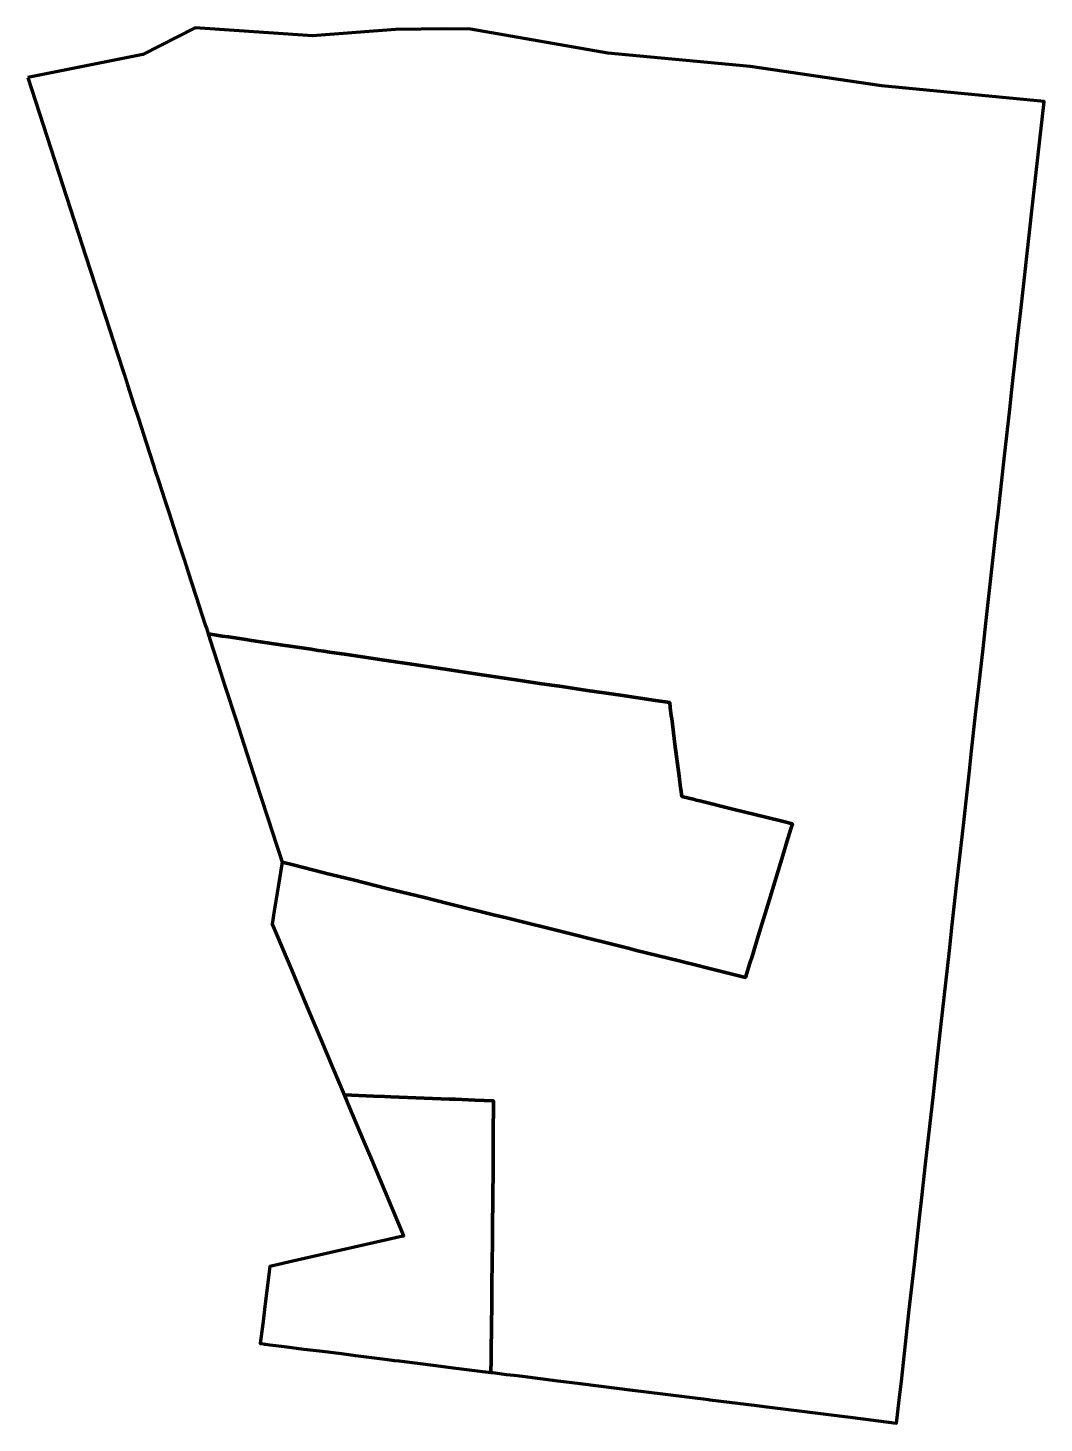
# Model space of a CAD drawing. Header units: metres. Extents: x 807662 to 807756, y 9157607 to 9157737.
import ezdxf

# ---------------------------------------------------------------- set-up
doc = ezdxf.new("R2010")
doc.units = ezdxf.units.M
doc.header["$MEASUREMENT"] = 0
doc.layers.add('2852-21116', color=1, linetype='Continuous')

msp = doc.modelspace()

# ---------------------------------------------------------------- linework, layer by layer
at = {"layer": '2852-21116', "color": 131, "lineweight": 70, "true_color": 0xbbffff}
msp.add_lwpolyline([(807661.73, 9157732.11), (807667.11, 9157715.51), (807669.32, 9157708.68), (807669.98, 9157706.65), (807670.64, 9157704.6), (807670.96, 9157703.6), (807671.56, 9157701.75), (807671.98, 9157700.47), (807672.69, 9157698.25), (807673.37, 9157696.16), (807673.51, 9157695.73), (807673.87, 9157694.63), (807674.4, 9157692.99), (807674.82, 9157691.69), (807675, 9157691.12), (807675.73, 9157688.88), (807676.21, 9157687.4), (807676.56, 9157686.32), (807677.3, 9157684.04), (807678.19, 9157681.26), (807678.27, 9157681.03), (807678.44, 9157680.5), (807679.22, 9157680.38), (807679.73, 9157680.31), (807680.33, 9157680.22), (807681.73, 9157680.01), (807682.45, 9157679.9), (807685.35, 9157679.47), (807686.03, 9157679.37), (807687.98, 9157679.08), (807688.63, 9157678.98), (807689.15, 9157678.9), (807689.7, 9157678.82), (807691.29, 9157678.58), (807692.94, 9157678.34), (807694.53, 9157678.1), (807696.89, 9157677.75), (807700.82, 9157677.16), (807703.4, 9157676.78), (807707.35, 9157676.19), (807707.77, 9157676.13), (807709.15, 9157675.92), (807711.22, 9157675.62), (807713.58, 9157675.26), (807715.13, 9157675.03), (807716.65, 9157674.81), (807719.89, 9157674.32), (807721.22, 9157674.13), (807721.27, 9157673.68), (807721.37, 9157672.91), (807721.41, 9157672.65), (807721.71, 9157670.29), (807722.09, 9157667.32), (807722.23, 9157666.24), (807722.25, 9157666.1), (807722.34, 9157665.43), (807723.53, 9157665.14), (807723.68, 9157665.1), (807724, 9157665.02), (807727.08, 9157664.26), (807730.26, 9157663.48), (807731.65, 9157663.14), (807732.6, 9157662.9), (807732.46, 9157662.42), (807732.09, 9157661.23), (807732.02, 9157661), (807731.8, 9157660.26), (807730.43, 9157655.77), (807729.42, 9157652.47), (807728.85, 9157650.59), (807728.66, 9157649.98), (807728.26, 9157648.65), (807725.03, 9157649.45), (807723.34, 9157649.87), (807722.81, 9157650), (807722.21, 9157650.16), (807718.02, 9157651.19), (807717.48, 9157651.33), (807714.78, 9157652), (807714.25, 9157652.13), (807712.18, 9157652.65), (807711.8, 9157652.74), (807706.1, 9157654.16), (807705.01, 9157654.43), (807700.66, 9157655.51), (807698.5, 9157656.05), (807695.01, 9157656.91), (807691.89, 9157657.69), (807689.94, 9157658.17), (807689.29, 9157658.33), (807689.18, 9157658.36), (807686.19, 9157659.11), (807685.42, 9157659.3), (807685.3, 9157659.33), (807684.96, 9157657.25), (807684.56, 9157654.83), (807684.37, 9157653.6), (807685.66, 9157650.54), (807686.03, 9157649.65), (807687.43, 9157646.32), (807687.84, 9157645.36), (807688.88, 9157642.89), (807690.01, 9157640.22), (807691.05, 9157637.75), (807693.76, 9157637.64), (807694.78, 9157637.61), (807695.37, 9157637.58), (807700.78, 9157637.37), (807700.83, 9157637.37), (807701.37, 9157637.35), (807703.17, 9157637.28), (807704.9, 9157637.22), (807704.9, 9157637.18), (807704.9, 9157636.94), (807704.87, 9157634.19), (807704.87, 9157633.59), (807704.85, 9157631.51), (807704.81, 9157627.55), (807704.79, 9157626.05), (807704.78, 9157624.84), (807704.75, 9157621.56), (807704.74, 9157620.88), (807704.72, 9157618.6), (807704.69, 9157616.05), (807704.67, 9157614.19), (807704.66, 9157613.22), (807704.65, 9157612.02), (807704.84, 9157612), (807706.09, 9157611.84), (807706.76, 9157611.76), (807707.57, 9157611.66), (807710.86, 9157611.25), (807712.93, 9157610.99), (807717.78, 9157610.38), (807719.04, 9157610.22), (807724.81, 9157609.5), (807724.94, 9157609.49), (807729.3, 9157608.94), (807730.23, 9157608.82), (807735.21, 9157608.2), (807736.94, 9157607.99), (807738.19, 9157607.83), (807742.25, 9157607.32), (807742.49, 9157609.49), (807742.69, 9157611.21), (807743.17, 9157615.54), (807743.43, 9157617.85), (807743.9, 9157622.07), (807744.38, 9157626.36), (807744.55, 9157627.95), (807744.97, 9157631.65), (807745.2, 9157633.77), (807745.66, 9157637.83), (807746.07, 9157641.57), (807746.35, 9157644.07), (807747.14, 9157651.15), (807747.41, 9157653.57), (807747.81, 9157657.17), (807748.08, 9157659.55), (807748.44, 9157662.77), (807748.85, 9157666.43), (807749.03, 9157668.09), (807749.2, 9157669.65), (807749.61, 9157673.32), (807749.87, 9157675.63), (807750.26, 9157679.16), (807750.53, 9157681.5), (807750.93, 9157685.11), (807751.46, 9157689.85), (807751.55, 9157690.72), (807751.62, 9157691.32), (807752, 9157694.76), (807752.22, 9157696.74), (807752.74, 9157701.35), (807752.94, 9157703.16), (807753.31, 9157706.48), (807753.47, 9157707.91), (807753.76, 9157710.5), (807753.97, 9157712.43), (807754.95, 9157721.13), (807755.92, 9157729.89), (807740.86, 9157731.34), (807728.67, 9157733.13), (807715.48, 9157734.36), (807702.76, 9157736.57), (807700.52, 9157736.6), (807695.8, 9157736.55), (807688.12, 9157735.96), (807677.22, 9157736.7), (807672.37, 9157734.22)], close=True, dxfattribs=at)
at = {"layer": '2852-21116', "color": 5, "lineweight": 70, "true_color": 0x0000ff}
for points in [[(807678.44, 9157680.5), (807678.91, 9157679.05), (807679.36, 9157677.65), (807680.03, 9157675.6), (807681.02, 9157672.52), (807681.75, 9157670.28), (807683.27, 9157665.57), (807684, 9157663.34), (807684.77, 9157660.95), (807685.04, 9157660.12), (807685.3, 9157659.33), (807685.42, 9157659.3), (807686.19, 9157659.11), (807689.18, 9157658.36), (807689.29, 9157658.33), (807689.94, 9157658.17), (807691.89, 9157657.69), (807695.01, 9157656.91), (807698.5, 9157656.05), (807700.66, 9157655.51), (807705.01, 9157654.43), (807706.1, 9157654.16), (807711.8, 9157652.74), (807712.18, 9157652.65), (807714.25, 9157652.13), (807714.78, 9157652), (807717.48, 9157651.33), (807718.02, 9157651.19), (807722.21, 9157650.16), (807722.81, 9157650), (807723.34, 9157649.87), (807725.03, 9157649.45), (807728.26, 9157648.65), (807728.66, 9157649.98), (807728.85, 9157650.59), (807729.42, 9157652.47), (807730.43, 9157655.77), (807731.8, 9157660.26), (807732.02, 9157661), (807732.09, 9157661.23), (807732.46, 9157662.42), (807732.6, 9157662.9), (807731.65, 9157663.14), (807730.26, 9157663.48), (807727.08, 9157664.26), (807724, 9157665.02), (807723.68, 9157665.1), (807723.53, 9157665.14), (807722.34, 9157665.43), (807722.25, 9157666.1), (807722.23, 9157666.24), (807722.09, 9157667.32), (807721.71, 9157670.29), (807721.41, 9157672.65), (807721.37, 9157672.91), (807721.27, 9157673.68), (807721.22, 9157674.13), (807719.89, 9157674.32), (807716.65, 9157674.81), (807715.13, 9157675.03), (807713.58, 9157675.26), (807711.22, 9157675.62), (807709.15, 9157675.92), (807707.77, 9157676.13), (807707.35, 9157676.19), (807703.4, 9157676.78), (807700.82, 9157677.16), (807696.89, 9157677.75), (807694.53, 9157678.1), (807692.94, 9157678.34), (807691.29, 9157678.58), (807689.7, 9157678.82), (807689.15, 9157678.9), (807688.63, 9157678.98), (807687.98, 9157679.08), (807686.03, 9157679.37), (807685.35, 9157679.47), (807682.45, 9157679.9), (807681.73, 9157680.01), (807680.33, 9157680.22), (807679.73, 9157680.31), (807679.22, 9157680.38)], [(807683.33, 9157615.18), (807683.27, 9157614.7), (807683.57, 9157614.66), (807683.66, 9157614.65), (807683.74, 9157614.64), (807684.15, 9157614.59), (807685.74, 9157614.39), (807687.3, 9157614.19), (807689, 9157613.98), (807690.81, 9157613.76), (807692.1, 9157613.59), (807695.05, 9157613.22), (807695.72, 9157613.14), (807696.14, 9157613.09), (807698.1, 9157612.84), (807698.35, 9157612.81), (807700.02, 9157612.6), (807701.14, 9157612.46), (807703.38, 9157612.18), (807704.65, 9157612.02), (807704.66, 9157613.22), (807704.67, 9157614.19), (807704.69, 9157616.05), (807704.72, 9157618.6), (807704.74, 9157620.88), (807704.75, 9157621.56), (807704.78, 9157624.84), (807704.79, 9157626.05), (807704.81, 9157627.55), (807704.85, 9157631.51), (807704.87, 9157633.59), (807704.87, 9157634.19), (807704.9, 9157636.94), (807704.9, 9157637.18), (807704.9, 9157637.22), (807703.17, 9157637.28), (807701.37, 9157637.35), (807700.83, 9157637.37), (807700.78, 9157637.37), (807695.37, 9157637.58), (807694.78, 9157637.61), (807693.76, 9157637.64), (807691.05, 9157637.75), (807691.55, 9157636.56), (807692.81, 9157633.56), (807693.58, 9157631.75), (807693.97, 9157630.82), (807695.59, 9157626.97), (807696, 9157626), (807696.55, 9157624.7), (807696.56, 9157624.67), (807696.47, 9157624.65), (807686.69, 9157622.42), (807684.17, 9157621.84), (807684.1, 9157621.35), (807683.67, 9157617.86), (807683.53, 9157616.75)]]:
    msp.add_lwpolyline(points, close=True, dxfattribs=at)

doc.saveas('drawing.dxf')
